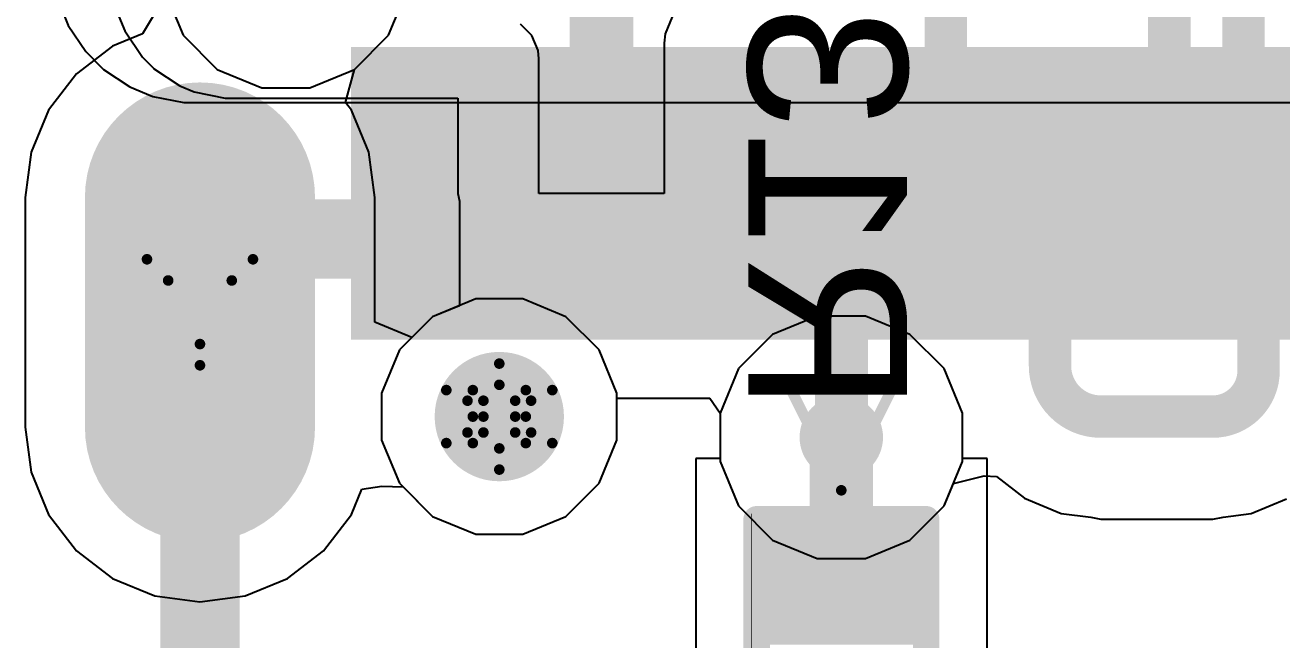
# Model space of a CAD drawing. Header units: inches. Extents: x -5 to 234, y -4 to 104.
# Drawn here: x 26 to 32.02, y 0.29 to 3.24 of the extents above; entities that cross this region are included whole.
import ezdxf

# ---------------------------------------------------------------- set-up
doc = ezdxf.new("R2010")
doc.units = ezdxf.units.IN
for name, color, linetype in [('Bottom Layer', 5, 'Continuous'), ('Bottom Overlay', 54, 'Continuous'), ('Bottom Paste', 16, 'Continuous'), ('Bottom Solder', 6, 'Continuous'), ('Drill Drawing', 1, 'Continuous'), ('GND', 16, 'Continuous'), ('Multi-Layer', 9, 'Continuous'), ('Pad Holes', 156, 'Continuous'), ('POWER', 76, 'Continuous'), ('Top Layer', 1, 'Continuous'), ('Top Overlay', 2, 'Continuous'), ('Top Paste', 8, 'Continuous'), ('Top Solder', 216, 'Continuous'), ('Via Holes', 16, 'Continuous')]:
    doc.layers.add(name, color=color, linetype=linetype)
doc.styles.add('Arial', font='', dxfattribs={"height": 0.2})
doc.styles.get('Arial').set_extended_font_data('Arial')

# ---------------------------------------------------------------- blocks, each defined once
blk = doc.blocks.new('TYPE_C_31_M_12__19')
at = {"layer": 'Bottom Layer'}
h = blk.add_hatch(color=5, dxfattribs=at)
edge = h.paths.add_edge_path()
edge.add_arc((-4.3249977, 2.35500164), 0.4499991, 0, 180)
edge.add_line((-4.7749968, 2.35500164), (-4.7749968, 1.25499876))
edge.add_arc((-4.3249977, 1.25499876), 0.4499991, 180, 360)
edge.add_line((-3.8749986, 1.25499876), (-3.8749986, 2.35500164))
at = {"layer": 'Bottom Solder'}
h = blk.add_hatch(color=6, dxfattribs=at)
edge = h.paths.add_edge_path()
edge.add_arc((-4.3249977, 2.35500164), 0.5515991, 0, 180)
edge.add_line((-4.8765968, 2.35500164), (-4.8765968, 1.25499876))
edge.add_arc((-4.3249977, 1.25499876), 0.5515991, 180, 360)
edge.add_line((-3.7733986, 1.25499876), (-3.7733986, 2.35500164))
h = blk.add_hatch(color=6, dxfattribs=at)
edge = h.paths.add_edge_path()
edge.add_arc((-2.8899993, 1.30499866), 0.1016, 0, 360)
at = {"layer": 'GND'}
h = blk.add_hatch(color=16, dxfattribs=at)
edge = h.paths.add_edge_path()
edge.add_arc((-4.3249977, 2.35500164), 0.4499991, 0, 180)
edge.add_line((-4.7749968, 2.35500164), (-4.7749968, 1.25499876))
edge.add_arc((-4.3249977, 1.25499876), 0.4499991, 180, 360)
edge.add_line((-3.8749986, 1.25499876), (-3.8749986, 2.35500164))
at = {"layer": 'Multi-Layer'}
h = blk.add_hatch(color=9, dxfattribs=at)
edge = h.paths.add_edge_path()
edge.add_arc((-4.3249977, 2.35500164), 0.4499991, 0, 180)
edge.add_line((-4.7749968, 2.35500164), (-4.7749968, 1.25499876))
edge.add_arc((-4.3249977, 1.25499876), 0.4499991, 180, 360)
edge.add_line((-3.8749986, 1.25499876), (-3.8749986, 2.35500164))
at = {"layer": 'Pad Holes'}
h = blk.add_hatch(color=7, dxfattribs=at)
edge = h.paths.add_edge_path()
edge.add_arc((-4.3249977, 1.25500003), 0.2999994, 180, 360)
edge.add_line((-4.0249983, 1.25500003), (-4.0249983, 2.35500037))
edge.add_arc((-4.3249977, 2.35500037), 0.2999994, 0, 180)
edge.add_line((-4.6249971, 2.35500037), (-4.6249971, 1.25500003))
h = blk.add_hatch(color=7, dxfattribs=at)
edge = h.paths.add_edge_path()
edge.add_arc((-2.8899993, 1.30499866), 0.30999938, 0, 360)
at = {"layer": 'POWER'}
h = blk.add_hatch(color=76, dxfattribs=at)
edge = h.paths.add_edge_path()
edge.add_arc((-4.3249977, 2.35500164), 0.4499991, 0, 180)
edge.add_line((-4.7749968, 2.35500164), (-4.7749968, 1.25499876))
edge.add_arc((-4.3249977, 1.25499876), 0.4499991, 180, 360)
edge.add_line((-3.8749986, 1.25499876), (-3.8749986, 2.35500164))
at = {"layer": 'Top Layer'}
for points in [[(-3.49999808, 2.97499913), (-2.89999928, 2.97499913), (-2.89999928, 1.77499899), (-3.49999808, 1.77499899)], [(-2.69999714, 2.97499913), (-2.09999834, 2.97499913), (-2.09999834, 1.77499899), (-2.69999714, 1.77499899)], [(-1.8999962, 2.97499913), (-1.5999968, 2.97499913), (-1.5999968, 1.77499899), (-1.8999962, 1.77499899)], [(-1.3999972, 2.97499913), (-1.0999978, 2.97499913), (-1.0999978, 1.77499899), (-1.3999972, 1.77499899)], [(-0.8999982, 2.97499913), (-0.5999987999999999, 2.97499913), (-0.5999987999999999, 1.77499899), (-0.8999982, 1.77499899)], [(-0.3999992, 2.97499913), (-0.0999998, 2.97499913), (-0.0999998, 1.77499899), (-0.3999992, 1.77499899)], [(0.4000017399999999, 1.77499899), (0.1000023399999999, 1.77499899), (0.1000023400000001, 2.97499913), (0.4000017400000001, 2.97499913)], [(0.90000074, 1.77499899), (0.6000013399999998, 1.77499899), (0.60000134, 2.97499913), (0.90000074, 2.97499913)]]:
    blk.add_hatch(color=1, dxfattribs=at).paths.add_polyline_path(points)
h = blk.add_hatch(color=1, dxfattribs=at)
edge = h.paths.add_edge_path()
edge.add_arc((-4.3249977, 2.35500164), 0.4499991, 0, 180)
edge.add_line((-4.7749968, 2.35500164), (-4.7749968, 1.25499876))
edge.add_arc((-4.3249977, 1.25499876), 0.4499991, 180, 360)
edge.add_line((-3.8749986, 1.25499876), (-3.8749986, 2.35500164))
at = {"layer": 'Top Paste'}
for points in [[(-3.49999808, 2.97499913), (-2.89999928, 2.97499913), (-2.89999928, 1.77499899), (-3.49999808, 1.77499899)], [(-2.69999714, 2.97499913), (-2.09999834, 2.97499913), (-2.09999834, 1.77499899), (-2.69999714, 1.77499899)], [(-1.8999962, 2.97499913), (-1.5999968, 2.97499913), (-1.5999968, 1.77499899), (-1.8999962, 1.77499899)], [(-1.3999972, 2.97499913), (-1.0999978, 2.97499913), (-1.0999978, 1.77499899), (-1.3999972, 1.77499899)], [(-0.8999982, 2.97499913), (-0.5999987999999999, 2.97499913), (-0.5999987999999999, 1.77499899), (-0.8999982, 1.77499899)], [(-0.3999992, 2.97499913), (-0.0999998, 2.97499913), (-0.0999998, 1.77499899), (-0.3999992, 1.77499899)], [(0.4000017399999999, 1.77499899), (0.1000023399999999, 1.77499899), (0.1000023400000001, 2.97499913), (0.4000017400000001, 2.97499913)], [(0.90000074, 1.77499899), (0.6000013399999998, 1.77499899), (0.60000134, 2.97499913), (0.90000074, 2.97499913)]]:
    blk.add_hatch(color=8, dxfattribs=at).paths.add_polyline_path(points)
at = {"layer": 'Top Solder'}
for points in [[(-3.60159808, 3.07659913), (-2.79839928, 3.07659913), (-2.79839928, 1.67339899), (-3.60159808, 1.67339899)], [(-2.80159714, 3.07659913), (-1.99839834, 3.07659913), (-1.99839834, 1.67339899), (-2.80159714, 1.67339899)], [(-2.0015962, 3.07659913), (-1.4983968, 3.07659913), (-1.4983968, 1.67339899), (-2.0015962, 1.67339899)], [(-1.5015972, 3.07659913), (-0.9983978, 3.07659913), (-0.9983978, 1.67339899), (-1.5015972, 1.67339899)], [(-1.0015982, 3.07659913), (-0.4983988, 3.07659913), (-0.4983988, 1.67339899), (-1.0015982, 1.67339899)], [(-0.5015992, 3.07659913), (0.0016002, 3.07659913), (0.0016002, 1.67339899), (-0.5015992, 1.67339899)], [(0.5016017399999999, 1.67339899), (-0.001597660000000074, 1.67339899), (-0.001597659999999926, 3.07659913), (0.5016017400000001, 3.07659913)], [(1.00160074, 1.67339899), (0.4984013399999999, 1.67339899), (0.4984013400000001, 3.07659913), (1.00160074, 3.07659913)]]:
    blk.add_hatch(color=216, dxfattribs=at).paths.add_polyline_path(points)
h = blk.add_hatch(color=216, dxfattribs=at)
edge = h.paths.add_edge_path()
edge.add_arc((-4.3249977, 2.35500164), 0.5515991, 0, 180)
edge.add_line((-4.8765968, 2.35500164), (-4.8765968, 1.25499876))
edge.add_arc((-4.3249977, 1.25499876), 0.5515991, 180, 360)
edge.add_line((-3.7733986, 1.25499876), (-3.7733986, 2.35500164))
h = blk.add_hatch(color=216, dxfattribs=at)
edge = h.paths.add_edge_path()
edge.add_arc((-2.8899993, 1.30499866), 0.1016, 0, 360)
at = {"layer": 'Top Overlay'}
blk.add_lwpolyline([(-4.44459868, -1.18100094, 0.127, 0.127, 0), (-4.44459868, 0.4445990599999999, 0.127, 0.127, 0)], format="xyseb", dxfattribs=at)
blk.add_lwpolyline([(-4.47634868, 0.4445990599999999, 0.0635, 0.0635, 1), (-4.41284868, 0.4445990599999999, 0.0635, 0.0635, 1)], format="xyseb", close=True, dxfattribs=at)
blk = doc.blocks.new('R___0402_B_54')
at = {"layer": 'Bottom Layer'}
for points in [[(-0.2413, 0.3175), (-0.2412999999999999, -0.3175), (-0.6985, -0.3175), (-0.6985, 0.3175)], [(0.6985, 0.3175), (0.6985, -0.3175), (0.2413, -0.3175), (0.2412999999999999, 0.3175)]]:
    blk.add_hatch(color=5, dxfattribs=at).paths.add_polyline_path(points)
at = {"layer": 'Bottom Paste'}
for points in [[(-0.2413, 0.3175), (-0.2412999999999999, -0.3175), (-0.6985, -0.3175), (-0.6985, 0.3175)], [(0.6985, 0.3175), (0.6985, -0.3175), (0.2413, -0.3175), (0.2412999999999999, 0.3175)]]:
    blk.add_hatch(color=16, dxfattribs=at).paths.add_polyline_path(points)
at = {"layer": 'Bottom Solder'}
for points in [[(-0.18629884, 0.37250116), (-0.1862988399999999, -0.37250116), (-0.75350116, -0.37250116), (-0.75350116, 0.37250116)], [(0.75350116, 0.37250116), (0.75350116, -0.37250116), (0.18629884, -0.37250116), (0.1862988399999999, 0.37250116)]]:
    blk.add_hatch(color=6, dxfattribs=at).paths.add_polyline_path(points)
at = {"layer": 'Bottom Overlay'}
for points in [[(-0.7874, 0.4064, 0.127, 0.127, 0), (0.7874, 0.4064, 0.127, 0.127, 0)], [(-0.7874, 0.4064, 0.127, 0.127, 0), (-0.7874, -0.4064, 0.127, 0.127, 0)], [(-0.8128, 0.4318, 0.0032258, 0.0032258, 0), (0.8128, 0.4318, 0.0032258, 0.0032258, 0)], [(0.7874, 0.4064, 0.127, 0.127, 0), (0.7874, -0.4064, 0.127, 0.127, 0)], [(-0.7874, -0.4064, 0.127, 0.127, 0), (0.7874, -0.4064, 0.127, 0.127, 0)]]:
    blk.add_lwpolyline(points, format="xyseb", dxfattribs=at)
for points in [[(-0.8191499999999999, 0.4064, 0.0635, 0.0635, 1), (-0.7556499999999999, 0.4064, 0.0635, 0.0635, 1)], [(-0.8191499999999999, 0.4064, 0.0635, 0.0635, 1), (-0.7556499999999999, 0.4064, 0.0635, 0.0635, 1)], [(-0.81360518, 0.4318, 0.0016129, 0.0016129, 1), (-0.8119948199999999, 0.4318, 0.0016129, 0.0016129, 1)], [(0.7556499999999999, 0.4064, 0.0635, 0.0635, 1), (0.8191499999999999, 0.4064, 0.0635, 0.0635, 1)], [(0.7556499999999999, 0.4064, 0.0635, 0.0635, 1), (0.8191499999999999, 0.4064, 0.0635, 0.0635, 1)], [(0.8119948199999999, 0.4318, 0.0016129, 0.0016129, 1), (0.81360518, 0.4318, 0.0016129, 0.0016129, 1)], [(-0.8191499999999999, -0.4064, 0.0635, 0.0635, 1), (-0.7556499999999999, -0.4064, 0.0635, 0.0635, 1)], [(-0.8191499999999999, -0.4064, 0.0635, 0.0635, 1), (-0.7556499999999999, -0.4064, 0.0635, 0.0635, 1)], [(0.7556499999999999, -0.4064, 0.0635, 0.0635, 1), (0.8191499999999999, -0.4064, 0.0635, 0.0635, 1)], [(0.7556499999999999, -0.4064, 0.0635, 0.0635, 1), (0.8191499999999999, -0.4064, 0.0635, 0.0635, 1)]]:
    blk.add_lwpolyline(points, format="xyseb", close=True, dxfattribs=at)

msp = doc.modelspace()

# ---------------------------------------------------------------- hatches: boundary and pattern name
at = {"layer": 'Bottom Layer'}
h = msp.add_hatch(color=5, dxfattribs=at)
edge = h.paths.add_edge_path()
edge.add_arc((29.90954648, 1.26221998), 0.1999996, 0, 360)
at = {"layer": 'GND'}
h = msp.add_hatch(color=16, dxfattribs=at)
edge = h.paths.add_edge_path()
edge.add_arc((29.90954648, 1.26221998), 0.1999996, 0, 360)
at = {"layer": 'POWER'}
h = msp.add_hatch(color=76, dxfattribs=at)
edge = h.paths.add_edge_path()
edge.add_arc((29.90954648, 1.26221998), 0.1999996, 0, 360)
at = {"layer": 'Top Layer'}
h = msp.add_hatch(color=1, dxfattribs=at)
edge = h.paths.add_edge_path()
edge.add_arc((29.90954648, 1.26221998), 0.1999996, 0, 360)
at = {"layer": 'Via Holes'}
h = msp.add_hatch(color=7, dxfattribs=at)
edge = h.paths.add_edge_path()
edge.add_arc((29.90954648, 1.26221998), 0.0999998, 0, 360)

# ---------------------------------------------------------------- linework, layer by layer
at = {"layer": 'Bottom Layer'}
for p, q in [((26.15790552, 3.34739742), (26.20378554, 3.236628019999999)), ((26.20378554, 3.236628019999999), (26.28799162, 3.11060084)), ((26.28799162, 3.11060084), (26.3727819, 3.02581056)), ((26.3727819, 3.02581056), (26.498804, 2.94160702)), ((26.498804, 2.94160702), (26.60957848, 2.89572446)), ((26.60957848, 2.89572446), (26.75823198, 2.86615632)), ((26.75823198, 2.86615632), (35.65593834, 2.86615632)), ((28.15781262, 1.92551558), (27.95052068, 1.83965088)), ((28.38218606, 1.92551558), (28.15781262, 1.92551558)), ((28.589478, 1.83965088), (28.38218606, 1.92551558)), ((27.95052068, 1.83965088), (27.79186466, 1.68099486)), ((28.74813402, 1.68099486), (28.589478, 1.83965088)), ((29.79397902, 1.84321958), (29.58043614, 1.75476662)), ((30.02511394, 1.84321958), (29.79397902, 1.84321958)), ((30.23865682, 1.75476662), (30.02511394, 1.84321958)), ((29.58043614, 1.75476662), (29.41699984, 1.59133032)), ((30.40209312, 1.59133032), (30.23865682, 1.75476662)), ((27.79186466, 1.68099486), (27.70599996, 1.47370292)), ((28.83399872, 1.47370292), (28.74813402, 1.68099486)), ((29.41699984, 1.59133032), (29.32854688, 1.37778744)), ((30.49054607999999, 1.37778744), (30.40209312, 1.59133032)), ((27.70599996, 1.47370292), (27.70599996, 1.24932948)), ((28.83399872, 1.24932948), (28.83399872, 1.47370292)), ((29.32854688, 1.37778744), (29.32854688, 1.1615166)), ((30.49054607999999, 1.1615166), (30.49054607999999, 1.37778744)), ((27.70599996, 1.24932948), (27.79186466, 1.04203754)), ((28.74813402, 1.04203754), (28.83399872, 1.24932948)), ((29.32854688, 1.1615166), (29.21150114, 1.1615166)), ((29.21150114, 1.1615166), (29.21150114, -0.0576834)), ((30.60850114, 1.1615166), (30.49054607999999, 1.1615166)), ((30.60850114, -0.0576834), (30.60850114, 1.1615166)), ((27.79186466, 1.04203754), (27.95052068, 0.8833815199999999)), ((28.589478, 0.8833815199999999), (28.74813402, 1.04203754)), ((27.95052068, 0.8833815199999999), (28.15781262, 0.7975168199999999)), ((28.38218606, 0.7975168199999999), (28.589478, 0.8833815199999999)), ((28.15781262, 0.7975168199999999), (28.38218606, 0.7975168199999999))]:
    msp.add_line(p, q, dxfattribs=at)
for points in [[(29.90954648, 0.5523712599999999, 0.3048, 0.3048, 0), (29.90954648, 1.26221998, 0.3048, 0.3048, 0)], [(29.90954648, 0.5523712599999999, 0.1778, 0.1778, 0), (29.91000114, 0.5519166, 0.1778, 0.1778, 0)]]:
    msp.add_lwpolyline(points, format="xyseb", dxfattribs=at)
for points in [[(29.83334648, 1.26221998, 0.1524, 0.1524, 1), (29.98574648, 1.26221998, 0.1524, 0.1524, 1)], [(29.83334648, 0.5523712599999999, 0.1524, 0.1524, 1), (29.98574648, 0.5523712599999999, 0.1524, 0.1524, 1)], [(29.86509647999999, 0.5523712599999999, 0.08889999999999999, 0.08889999999999999, 1), (29.95399648, 0.5523712599999999, 0.08889999999999999, 0.08889999999999999, 1)], [(29.86555114, 0.5519166, 0.08889999999999999, 0.08889999999999999, 1), (29.95445114, 0.5519166, 0.08889999999999999, 0.08889999999999999, 1)]]:
    msp.add_lwpolyline(points, format="xyseb", close=True, dxfattribs=at)
at = {"layer": 'Drill Drawing'}
for points in [[(26.58100094, 2.11551774, 0.0508, 0.0508, 0), (27.08900094, 2.11551774, 0.0508, 0.0508, 0)], [(26.58100094, 2.11551774, 0.0508, 0.0508, 0), (26.83500094, 1.60751774, 0.0508, 0.0508, 0)], [(26.83500094, 1.60751774, 0.0508, 0.0508, 0), (27.08900094, 2.11551774, 0.0508, 0.0508, 0)], [(26.68260094, 2.01391774, 0.0508, 0.0508, 0), (26.98740094, 2.01391774, 0.0508, 0.0508, 0)], [(26.68260094, 2.01391774, 0.0508, 0.0508, 0), (26.83500094, 1.70911774, 0.0508, 0.0508, 0)], [(26.83500094, 1.70911774, 0.0508, 0.0508, 0), (26.98740094, 2.01391774, 0.0508, 0.0508, 0)], [(28.14299934, 1.4885162, 0.0508, 0.0508, 0), (28.26999934, 1.6155162, 0.0508, 0.0508, 0)], [(28.26999934, 1.6155162, 0.0508, 0.0508, 0), (28.39699934, 1.4885162, 0.0508, 0.0508, 0)], [(28.01599934, 1.4885162, 0.0508, 0.0508, 0), (28.14299934, 1.3615162, 0.0508, 0.0508, 0)], [(28.01599934, 1.4885162, 0.0508, 0.0508, 0), (28.14299934, 1.4885162, 0.0508, 0.0508, 0)], [(28.19379934, 1.4377162, 0.0508, 0.0508, 0), (28.26999934, 1.5139162, 0.0508, 0.0508, 0)], [(28.26999934, 1.5139162, 0.0508, 0.0508, 0), (28.34619934, 1.4377162, 0.0508, 0.0508, 0)], [(28.39699934, 1.4885162, 0.0508, 0.0508, 0), (28.52399934, 1.4885162, 0.0508, 0.0508, 0)], [(28.39699934, 1.3615162, 0.0508, 0.0508, 0), (28.52399934, 1.4885162, 0.0508, 0.0508, 0)], [(29.65554648, 1.51621998, 0.0508, 0.0508, 0), (30.16354648, 1.51621998, 0.0508, 0.0508, 0)], [(29.65554648, 1.51621998, 0.0508, 0.0508, 0), (29.90954648, 1.00821998, 0.0508, 0.0508, 0)], [(29.90954648, 1.00821998, 0.0508, 0.0508, 0), (30.16354648, 1.51621998, 0.0508, 0.0508, 0)], [(28.11759934, 1.4377162, 0.0508, 0.0508, 0), (28.19379934, 1.3615162, 0.0508, 0.0508, 0)], [(28.11759934, 1.4377162, 0.0508, 0.0508, 0), (28.19379934, 1.4377162, 0.0508, 0.0508, 0)], [(28.34619934, 1.4377162, 0.0508, 0.0508, 0), (28.42239934, 1.4377162, 0.0508, 0.0508, 0)], [(28.34619934, 1.3615162, 0.0508, 0.0508, 0), (28.42239934, 1.4377162, 0.0508, 0.0508, 0)], [(28.01599934, 1.2345162, 0.0508, 0.0508, 0), (28.14299934, 1.3615162, 0.0508, 0.0508, 0)], [(28.11759934, 1.2853162, 0.0508, 0.0508, 0), (28.19379934, 1.3615162, 0.0508, 0.0508, 0)], [(28.34619934, 1.3615162, 0.0508, 0.0508, 0), (28.42239934, 1.2853162, 0.0508, 0.0508, 0)], [(28.39699934, 1.3615162, 0.0508, 0.0508, 0), (28.52399934, 1.2345162, 0.0508, 0.0508, 0)], [(28.11759934, 1.2853162, 0.0508, 0.0508, 0), (28.19379934, 1.2853162, 0.0508, 0.0508, 0)], [(28.19379934, 1.2853162, 0.0508, 0.0508, 0), (28.26999934, 1.2091162, 0.0508, 0.0508, 0)], [(28.26999934, 1.2091162, 0.0508, 0.0508, 0), (28.34619934, 1.2853162, 0.0508, 0.0508, 0)], [(28.34619934, 1.2853162, 0.0508, 0.0508, 0), (28.42239934, 1.2853162, 0.0508, 0.0508, 0)], [(28.01599934, 1.2345162, 0.0508, 0.0508, 0), (28.14299934, 1.2345162, 0.0508, 0.0508, 0)], [(28.14299934, 1.2345162, 0.0508, 0.0508, 0), (28.26999934, 1.1075162, 0.0508, 0.0508, 0)], [(28.26999934, 1.1075162, 0.0508, 0.0508, 0), (28.39699934, 1.2345162, 0.0508, 0.0508, 0)], [(28.39699934, 1.2345162, 0.0508, 0.0508, 0), (28.52399934, 1.2345162, 0.0508, 0.0508, 0)]]:
    msp.add_lwpolyline(points, format="xyseb", dxfattribs=at)
for points in [[(26.56830094, 2.11551774, 0.0254, 0.0254, 1), (26.59370094, 2.11551774, 0.0254, 0.0254, 1)], [(26.56830094, 2.11551774, 0.0254, 0.0254, 1), (26.59370094, 2.11551774, 0.0254, 0.0254, 1)], [(27.07630094, 2.11551774, 0.0254, 0.0254, 1), (27.10170094, 2.11551774, 0.0254, 0.0254, 1)], [(27.07630094, 2.11551774, 0.0254, 0.0254, 1), (27.10170094, 2.11551774, 0.0254, 0.0254, 1)], [(26.66990094, 2.01391774, 0.0254, 0.0254, 1), (26.69530094, 2.01391774, 0.0254, 0.0254, 1)], [(26.66990094, 2.01391774, 0.0254, 0.0254, 1), (26.69530094, 2.01391774, 0.0254, 0.0254, 1)], [(26.97470094, 2.01391774, 0.0254, 0.0254, 1), (27.00010094, 2.01391774, 0.0254, 0.0254, 1)], [(26.97470094, 2.01391774, 0.0254, 0.0254, 1), (27.00010094, 2.01391774, 0.0254, 0.0254, 1)], [(26.82230094, 1.70911774, 0.0254, 0.0254, 1), (26.84770094, 1.70911774, 0.0254, 0.0254, 1)], [(26.82230094, 1.70911774, 0.0254, 0.0254, 1), (26.84770094, 1.70911774, 0.0254, 0.0254, 1)], [(26.82230094, 1.60751774, 0.0254, 0.0254, 1), (26.84770094, 1.60751774, 0.0254, 0.0254, 1)], [(26.82230094, 1.60751774, 0.0254, 0.0254, 1), (26.84770094, 1.60751774, 0.0254, 0.0254, 1)], [(28.25729934, 1.6155162, 0.0254, 0.0254, 1), (28.28269934, 1.6155162, 0.0254, 0.0254, 1)], [(28.25729934, 1.6155162, 0.0254, 0.0254, 1), (28.28269934, 1.6155162, 0.0254, 0.0254, 1)], [(28.00329934, 1.4885162, 0.0254, 0.0254, 1), (28.02869934, 1.4885162, 0.0254, 0.0254, 1)], [(28.00329934, 1.4885162, 0.0254, 0.0254, 1), (28.02869934, 1.4885162, 0.0254, 0.0254, 1)], [(28.13029934, 1.4885162, 0.0254, 0.0254, 1), (28.15569934, 1.4885162, 0.0254, 0.0254, 1)], [(28.13029934, 1.4885162, 0.0254, 0.0254, 1), (28.15569934, 1.4885162, 0.0254, 0.0254, 1)], [(28.25729934, 1.5139162, 0.0254, 0.0254, 1), (28.28269934, 1.5139162, 0.0254, 0.0254, 1)], [(28.25729934, 1.5139162, 0.0254, 0.0254, 1), (28.28269934, 1.5139162, 0.0254, 0.0254, 1)], [(28.38429934, 1.4885162, 0.0254, 0.0254, 1), (28.40969934, 1.4885162, 0.0254, 0.0254, 1)], [(28.38429934, 1.4885162, 0.0254, 0.0254, 1), (28.40969934, 1.4885162, 0.0254, 0.0254, 1)], [(28.51129934, 1.4885162, 0.0254, 0.0254, 1), (28.53669934, 1.4885162, 0.0254, 0.0254, 1)], [(28.51129934, 1.4885162, 0.0254, 0.0254, 1), (28.53669934, 1.4885162, 0.0254, 0.0254, 1)], [(29.64284648, 1.51621998, 0.0254, 0.0254, 1), (29.66824648, 1.51621998, 0.0254, 0.0254, 1)], [(29.64284648, 1.51621998, 0.0254, 0.0254, 1), (29.66824648, 1.51621998, 0.0254, 0.0254, 1)], [(30.15084647999999, 1.51621998, 0.0254, 0.0254, 1), (30.17624648, 1.51621998, 0.0254, 0.0254, 1)], [(30.15084647999999, 1.51621998, 0.0254, 0.0254, 1), (30.17624648, 1.51621998, 0.0254, 0.0254, 1)], [(28.10489934, 1.4377162, 0.0254, 0.0254, 1), (28.13029934, 1.4377162, 0.0254, 0.0254, 1)], [(28.10489934, 1.4377162, 0.0254, 0.0254, 1), (28.13029934, 1.4377162, 0.0254, 0.0254, 1)], [(28.18109934, 1.4377162, 0.0254, 0.0254, 1), (28.20649934, 1.4377162, 0.0254, 0.0254, 1)], [(28.18109934, 1.4377162, 0.0254, 0.0254, 1), (28.20649934, 1.4377162, 0.0254, 0.0254, 1)], [(28.33349934, 1.4377162, 0.0254, 0.0254, 1), (28.35889934, 1.4377162, 0.0254, 0.0254, 1)], [(28.33349934, 1.4377162, 0.0254, 0.0254, 1), (28.35889934, 1.4377162, 0.0254, 0.0254, 1)], [(28.40969934, 1.4377162, 0.0254, 0.0254, 1), (28.43509934, 1.4377162, 0.0254, 0.0254, 1)], [(28.40969934, 1.4377162, 0.0254, 0.0254, 1), (28.43509934, 1.4377162, 0.0254, 0.0254, 1)], [(28.13029934, 1.3615162, 0.0254, 0.0254, 1), (28.15569934, 1.3615162, 0.0254, 0.0254, 1)], [(28.13029934, 1.3615162, 0.0254, 0.0254, 1), (28.15569934, 1.3615162, 0.0254, 0.0254, 1)], [(28.18109934, 1.3615162, 0.0254, 0.0254, 1), (28.20649934, 1.3615162, 0.0254, 0.0254, 1)], [(28.18109934, 1.3615162, 0.0254, 0.0254, 1), (28.20649934, 1.3615162, 0.0254, 0.0254, 1)], [(28.33349934, 1.3615162, 0.0254, 0.0254, 1), (28.35889934, 1.3615162, 0.0254, 0.0254, 1)], [(28.33349934, 1.3615162, 0.0254, 0.0254, 1), (28.35889934, 1.3615162, 0.0254, 0.0254, 1)], [(28.38429934, 1.3615162, 0.0254, 0.0254, 1), (28.40969934, 1.3615162, 0.0254, 0.0254, 1)], [(28.38429934, 1.3615162, 0.0254, 0.0254, 1), (28.40969934, 1.3615162, 0.0254, 0.0254, 1)], [(28.10489934, 1.2853162, 0.0254, 0.0254, 1), (28.13029934, 1.2853162, 0.0254, 0.0254, 1)], [(28.10489934, 1.2853162, 0.0254, 0.0254, 1), (28.13029934, 1.2853162, 0.0254, 0.0254, 1)], [(28.18109934, 1.2853162, 0.0254, 0.0254, 1), (28.20649934, 1.2853162, 0.0254, 0.0254, 1)], [(28.18109934, 1.2853162, 0.0254, 0.0254, 1), (28.20649934, 1.2853162, 0.0254, 0.0254, 1)], [(28.33349934, 1.2853162, 0.0254, 0.0254, 1), (28.35889934, 1.2853162, 0.0254, 0.0254, 1)], [(28.33349934, 1.2853162, 0.0254, 0.0254, 1), (28.35889934, 1.2853162, 0.0254, 0.0254, 1)], [(28.40969934, 1.2853162, 0.0254, 0.0254, 1), (28.43509934, 1.2853162, 0.0254, 0.0254, 1)], [(28.40969934, 1.2853162, 0.0254, 0.0254, 1), (28.43509934, 1.2853162, 0.0254, 0.0254, 1)], [(28.00329934, 1.2345162, 0.0254, 0.0254, 1), (28.02869934, 1.2345162, 0.0254, 0.0254, 1)], [(28.00329934, 1.2345162, 0.0254, 0.0254, 1), (28.02869934, 1.2345162, 0.0254, 0.0254, 1)], [(28.13029934, 1.2345162, 0.0254, 0.0254, 1), (28.15569934, 1.2345162, 0.0254, 0.0254, 1)], [(28.13029934, 1.2345162, 0.0254, 0.0254, 1), (28.15569934, 1.2345162, 0.0254, 0.0254, 1)], [(28.25729934, 1.2091162, 0.0254, 0.0254, 1), (28.28269934, 1.2091162, 0.0254, 0.0254, 1)], [(28.25729934, 1.2091162, 0.0254, 0.0254, 1), (28.28269934, 1.2091162, 0.0254, 0.0254, 1)], [(28.38429934, 1.2345162, 0.0254, 0.0254, 1), (28.40969934, 1.2345162, 0.0254, 0.0254, 1)], [(28.38429934, 1.2345162, 0.0254, 0.0254, 1), (28.40969934, 1.2345162, 0.0254, 0.0254, 1)], [(28.51129934, 1.2345162, 0.0254, 0.0254, 1), (28.53669934, 1.2345162, 0.0254, 0.0254, 1)], [(28.51129934, 1.2345162, 0.0254, 0.0254, 1), (28.53669934, 1.2345162, 0.0254, 0.0254, 1)], [(28.25729934, 1.1075162, 0.0254, 0.0254, 1), (28.28269934, 1.1075162, 0.0254, 0.0254, 1)], [(28.25729934, 1.1075162, 0.0254, 0.0254, 1), (28.28269934, 1.1075162, 0.0254, 0.0254, 1)], [(29.89684648, 1.00821998, 0.0254, 0.0254, 1), (29.92224648, 1.00821998, 0.0254, 0.0254, 1)], [(29.89684648, 1.00821998, 0.0254, 0.0254, 1), (29.92224648, 1.00821998, 0.0254, 0.0254, 1)]]:
    msp.add_lwpolyline(points, format="xyseb", close=True, dxfattribs=at)
at = {"layer": 'GND'}
for p, q in [((26.66587504, 3.402502719999999), (26.754328, 3.18895984)), ((27.73942128, 3.18895984), (27.82787424, 3.402502719999999)), ((26.754328, 3.18895984), (26.9177643, 3.02552354)), ((27.57598498, 3.02552354), (27.73942128, 3.18895984)), ((26.9177643, 3.02552354), (27.13130718, 2.93707058)), ((27.3624421, 2.93707058), (27.57598498, 3.02552354)), ((27.13130718, 2.93707058), (27.3624421, 2.93707058)), ((28.15781262, 1.92551558), (27.95052068, 1.83965088)), ((28.38218606, 1.92551558), (28.15781262, 1.92551558)), ((28.589478, 1.83965088), (28.38218606, 1.92551558)), ((27.95052068, 1.83965088), (27.79186466, 1.68099486)), ((28.74813402, 1.68099486), (28.589478, 1.83965088)), ((29.79397902, 1.84321958), (29.58043614, 1.75476662)), ((30.02511394, 1.84321958), (29.79397902, 1.84321958)), ((30.23865682, 1.75476662), (30.02511394, 1.84321958)), ((29.58043614, 1.75476662), (29.41699984, 1.59133032)), ((30.40209312, 1.59133032), (30.23865682, 1.75476662)), ((27.79186466, 1.68099486), (27.70599996, 1.47370292)), ((28.83399872, 1.47370292), (28.74813402, 1.68099486)), ((29.41699984, 1.59133032), (29.32854688, 1.37778744)), ((30.49054607999999, 1.37778744), (30.40209312, 1.59133032)), ((27.70599996, 1.47370292), (27.70599996, 1.24932948)), ((28.83399872, 1.24932948), (28.83399872, 1.47370292)), ((29.32854688, 1.37778744), (29.32854688, 1.14665252)), ((30.49054607999999, 1.14665252), (30.49054607999999, 1.37778744)), ((27.70599996, 1.24932948), (27.79186466, 1.04203754)), ((28.74813402, 1.04203754), (28.83399872, 1.24932948)), ((29.32854688, 1.14665252), (29.41699984, 0.93310964)), ((30.40209312, 0.93310964), (30.49054607999999, 1.14665252)), ((27.79186466, 1.04203754), (27.95052068, 0.8833815199999999)), ((28.589478, 0.8833815199999999), (28.74813402, 1.04203754)), ((29.41699984, 0.93310964), (29.58043614, 0.7696733399999999)), ((30.23865682, 0.7696733399999999), (30.40209312, 0.93310964)), ((27.95052068, 0.8833815199999999), (28.15781262, 0.7975168199999999)), ((28.38218606, 0.7975168199999999), (28.589478, 0.8833815199999999)), ((28.15781262, 0.7975168199999999), (28.38218606, 0.7975168199999999)), ((29.58043614, 0.7696733399999999), (29.79397902, 0.68122038)), ((30.02511394, 0.68122038), (30.23865682, 0.7696733399999999)), ((29.79397902, 0.68122038), (30.02511394, 0.68122038))]:
    msp.add_line(p, q, dxfattribs=at)
at = {"layer": 'POWER'}
for p, q in [((26.67296164, 3.38539582), (26.55873276, 3.1965519)), ((27.73942128, 3.18895984), (27.82787424, 3.402502719999999)), ((26.55873276, 3.1965519), (26.41591618, 3.1373953)), ((26.41591618, 3.1373953), (26.24232496, 3.00419516)), ((27.57598752, 3.02552608), (27.73942128, 3.18895984)), ((27.53336378, 2.86645858), (27.57598752, 3.02552608)), ((26.24232496, 3.00419516), (26.10912482, 2.83060394)), ((27.56087706, 2.83060394), (27.53336378, 2.86645858)), ((26.10912482, 2.83060394), (26.02539118, 2.62845296)), ((27.6446107, 2.62845296), (27.56087706, 2.83060394)), ((26.02539118, 2.62845296), (25.99683142, 2.41151918)), ((27.67317046, 2.41151918), (27.6446107, 2.62845296)), ((25.99683142, 2.41151918), (25.99683142, 1.3115163)), ((27.67317046, 1.8137505), (27.67317046, 2.41151918)), ((28.15781262, 1.92551558), (27.95052068, 1.83965088)), ((28.38218606, 1.92551558), (28.15781262, 1.92551558)), ((28.589478, 1.83965088), (28.38218606, 1.92551558)), ((27.85097046, 1.74010066), (27.67317046, 1.8137505)), ((27.95052068, 1.83965088), (27.85097046, 1.74010066)), ((28.74813402, 1.68099486), (28.589478, 1.83965088)), ((29.79397902, 1.84321958), (29.58043614, 1.75476662)), ((30.02511394, 1.84321958), (29.79397902, 1.84321958)), ((30.23865682, 1.75476662), (30.02511394, 1.84321958)), ((29.58043614, 1.75476662), (29.41699984, 1.59133032)), ((30.40209312, 1.59133032), (30.23865682, 1.75476662)), ((28.83399872, 1.47370292), (28.74813402, 1.68099486)), ((29.41699984, 1.59133032), (29.32854688, 1.37778744)), ((30.49054607999999, 1.37778744), (30.40209312, 1.59133032)), ((28.83399872, 1.24932948), (28.83399872, 1.47370292)), ((29.32854688, 1.37778744), (29.32854688, 1.14665252)), ((30.49054607999999, 1.14665252), (30.49054607999999, 1.37778744)), ((25.99683142, 1.3115163), (26.02539118, 1.09458252)), ((28.74813402, 1.04203754), (28.83399872, 1.24932948)), ((29.32854688, 1.14665252), (29.41699984, 0.93310964)), ((30.40209312, 0.93310964), (30.49054607999999, 1.14665252)), ((26.02539118, 1.09458252), (26.10912482, 0.89243154)), ((27.61113096, 1.0137521), (27.70646478, 1.02867206)), ((27.70646478, 1.02867206), (27.80843308, 1.02546912)), ((27.80843308, 1.02546912), (27.95052068, 0.8833815199999999)), ((28.589478, 0.8833815199999999), (28.74813402, 1.04203754)), ((27.56087706, 0.89243154), (27.61113096, 1.0137521)), ((29.41699984, 0.93310964), (29.58043614, 0.7696733399999999)), ((30.23865682, 0.7696733399999999), (30.40209312, 0.93310964)), ((26.10912482, 0.89243154), (26.24232496, 0.71884032)), ((27.42767692, 0.71884032), (27.56087706, 0.89243154)), ((27.95052068, 0.8833815199999999), (28.15781262, 0.7975168199999999)), ((28.38218606, 0.7975168199999999), (28.589478, 0.8833815199999999)), ((28.15781262, 0.7975168199999999), (28.38218606, 0.7975168199999999)), ((29.58043614, 0.7696733399999999), (29.79397902, 0.68122038)), ((30.02511394, 0.68122038), (30.23865682, 0.7696733399999999)), ((26.24232496, 0.71884032), (26.41591618, 0.58564018)), ((27.2540857, 0.58564018), (27.42767692, 0.71884032)), ((29.79397902, 0.68122038), (30.02511394, 0.68122038)), ((26.41591618, 0.58564018), (26.61806716, 0.5019065399999999)), ((27.05193471999999, 0.5019065399999999), (27.2540857, 0.58564018)), ((26.61806716, 0.5019065399999999), (26.83500094, 0.47334678)), ((26.83500094, 0.47334678), (27.05193471999999, 0.5019065399999999))]:
    msp.add_line(p, q, dxfattribs=at)
at = {"layer": 'Top Layer'}
for p, q in [((26.44616504, 3.27924414), (26.47492292, 3.20981832)), ((29.09810792, 3.27767188), (29.06433862, 3.19612518)), ((26.47492292, 3.20981832), (26.55913408, 3.08379368)), ((28.42629316, 3.1877127), (28.3711142, 3.24289166)), ((29.06433862, 3.19612518), (29.0600003, 3.15199522)), ((28.45615848, 3.115614799999999), (28.42629316, 3.1877127)), ((29.0600003, 3.15199522), (29.0600003, 3.15199776)), ((29.0600003, 3.15199776), (29.0600003, 2.4315166)), ((26.55913408, 3.08379368), (26.61227342, 3.03065688)), ((28.4600015, 3.07659786), (28.45615848, 3.115614799999999)), ((28.4600015, 2.4315166), (28.4600015, 3.07659786)), ((26.61227342, 3.03065688), (26.61228612, 3.03064672)), ((26.61228612, 3.03064672), (26.73830314, 2.94645334)), ((26.73830314, 2.94645334), (26.73830822, 2.94645334)), ((26.73830822, 2.94645334), (26.73831838, 2.94644572)), ((26.73831838, 2.94644572), (26.80774674, 2.917692919999999)), ((26.80774674, 2.917692919999999), (26.95640786, 2.8881324)), ((26.95640786, 2.8881324), (26.99398462, 2.88813494)), ((26.99398462, 2.88813494), (28.07153644, 2.88813494)), ((28.07153644, 2.88813494), (28.07153644, 2.4315166)), ((28.07153644, 2.4315166), (28.0790015, 2.3939881)), ((29.0600003, 2.4315166), (28.4600015, 2.4315166)), ((28.0790015, 2.3939881), (28.0790015, 1.8928715)), ((28.0790015, 1.8928715), (27.95052068, 1.83965088)), ((27.95052068, 1.83965088), (27.79186466, 1.68099486)), ((27.79186466, 1.68099486), (27.70599996, 1.47370292)), ((27.70599996, 1.47370292), (27.70599996, 1.24932948)), ((28.83399872, 1.24932948), (28.83399872, 1.4505178)), ((28.83399872, 1.4505178), (29.27994906, 1.4505178)), ((29.27994906, 1.4505178), (29.32854688, 1.3777849)), ((29.32854688, 1.3777849), (29.32854688, 1.14665252)), ((27.70599996, 1.24932948), (27.79186466, 1.04203754)), ((28.74813402, 1.04203754), (28.83399872, 1.24932948)), ((29.32854688, 1.14665252), (29.41699984, 0.93310964)), ((27.79186466, 1.04203754), (27.95052068, 0.8833815199999999)), ((28.589478, 0.8833815199999999), (28.74813402, 1.04203754)), ((30.40209312, 0.93310964), (30.44677934, 1.04098852)), ((30.44677934, 1.04098852), (30.59471148, 1.07709208)), ((30.59471148, 1.07709208), (30.6528216, 1.07380024)), ((30.6528216, 1.07380024), (30.78714696, 0.9707245)), ((30.78714696, 0.9707245), (30.96369982, 0.89759536)), ((31.87360148, 0.8969933799999998), (32.04445712, 0.9677654)), ((29.41699984, 0.93310964), (29.58043614, 0.7696733399999999)), ((30.23865682, 0.7696733399999999), (30.40209312, 0.93310964)), ((27.95052068, 0.8833815199999999), (28.15781262, 0.7975168199999999)), ((28.38218606, 0.7975168199999999), (28.589478, 0.8833815199999999)), ((30.96369982, 0.89759536), (31.105729, 0.87889588)), ((31.105729, 0.87889588), (31.15316096, 0.8694623199999999)), ((31.15316096, 0.8694623199999999), (31.69025157999999, 0.8694623199999999)), ((31.69025157999999, 0.8694623199999999), (31.7407036, 0.87949786)), ((31.7407036, 0.87949786), (31.87360148, 0.8969933799999998)), ((28.15781262, 0.7975168199999999), (28.38218606, 0.7975168199999999)), ((29.58043614, 0.7696733399999999), (29.79397902, 0.68122038)), ((30.02511394, 0.68122038), (30.23865682, 0.7696733399999999)), ((29.79397902, 0.68122038), (30.02511394, 0.68122038))]:
    msp.add_line(p, q, dxfattribs=at)
for points in [[(28.7600009, 2.4315166, 0.3048, 0.3048, 0), (28.7600009, 3.85079494, 0.3048, 0.3048, 0)], [(30.41000014, 2.4315166, 0.2032, 0.2032, 0), (30.41000014, 3.8087554, 0.2032, 0.2032, 0)], [(31.48220018, 2.5037161, 0.2032, 0.2032, 0), (31.48220018, 3.75005092, 0.2032, 0.2032, 0)], [(31.83780018, 2.5037161, 0.2032, 0.2032, 0), (31.83780018, 3.72560342, 0.2032, 0.2032, 0)], [(27.74890056, 2.21233746, 0.3809999999999999, 0.3809999999999999, 0), (27.95999996, 2.42343686, 0.3809999999999999, 0.3809999999999999, 0)], [(27.95999996, 2.4315166, 0.3809999999999999, 0.3809999999999999, 0), (27.95999996, 2.439593799999999, 0.3809999999999999, 0.3809999999999999, 0)], [(27.95999996, 2.42343686, 0.3809999999999999, 0.3809999999999999, 0), (27.95999996, 2.4315166, 0.3809999999999999, 0.3809999999999999, 0)], [(31.48220018, 2.5037161, 0.2032, 0.2032, -0.4142135623730951), (31.41000068, 2.4315166, 0.2032, 0.2032, 0)], [(31.90999968, 2.4315166, 0.2032, 0.2032, -0.4142135623730951), (31.83780018, 2.5037161, 0.2032, 0.2032, 0)], [(29.90977508, 1.26244858, 0.254, 0.254, 0), (29.90977508, 2.43129054, 0.254, 0.254, 0)], [(30.90999914, 1.60467802, 0.2032, 0.2032, 0), (30.90999914, 2.4315166, 0.2032, 0.2032, 0)], [(31.45680018, 2.4783161, 0.2032, 0.2032, -0.4142135623730951), (31.41000068, 2.4315166, 0.2032, 0.2032, 0)], [(31.90999968, 1.5812643, 0.2032, 0.2032, 0), (31.90999968, 2.4315166, 0.2032, 0.2032, 0)], [(29.90977508, 2.43129054, 0.1778, 0.1778, 0), (29.91000114, 2.4315166, 0.1778, 0.1778, 0)], [(26.83500094, 1.8787237, 0.3809999999999999, 0.3809999999999999, 0), (27.1686147, 2.21233746, 0.3809999999999999, 0.3809999999999999, 0)], [(27.1686147, 2.21233746, 0.3809999999999999, 0.3809999999999999, 0), (27.74890056, 2.21233746, 0.3809999999999999, 0.3809999999999999, 0)], [(26.83500094, -2.31848152, 0.3809999999999999, 0.3809999999999999, 0), (26.83500094, 1.86151774, 0.3809999999999999, 0.3809999999999999, 0)], [(31.15316096, 1.3615162, 0.2032, 0.2032, -0.4142135623730951), (30.90999914, 1.60467802, 0.2032, 0.2032, 0)], [(31.90999968, 1.5812643, 0.2032, 0.2032, -0.4142135623730951), (31.69025157999999, 1.3615162, 0.2032, 0.2032, 0)], [(31.15316096, 1.3615162, 0.2032, 0.2032, 0), (31.69025157999999, 1.3615162, 0.2032, 0.2032, 0)], [(29.90954648, 1.26221998, 0.1778, 0.1778, 0), (29.90977508, 1.26244858, 0.1778, 0.1778, 0)]]:
    msp.add_lwpolyline(points, format="xyseb", dxfattribs=at)
for points in [[(27.86474996, 2.439593799999999, 0.1905, 0.1905, 1), (28.05524995999999, 2.439593799999999, 0.1905, 0.1905, 1)], [(27.86474996, 2.4315166, 0.1905, 0.1905, 1), (28.05524995999999, 2.4315166, 0.1905, 0.1905, 1)], [(27.86474996, 2.4315166, 0.1905, 0.1905, 1), (28.05524995999999, 2.4315166, 0.1905, 0.1905, 1)], [(27.86474996, 2.42343686, 0.1905, 0.1905, 1), (28.05524995999999, 2.42343686, 0.1905, 0.1905, 1)], [(27.86474996, 2.42343686, 0.1905, 0.1905, 1), (28.05524995999999, 2.42343686, 0.1905, 0.1905, 1)], [(31.43140018, 2.5037161, 0.1016, 0.1016, 1), (31.53300018, 2.5037161, 0.1016, 0.1016, 1)], [(31.43140018, 2.5037161, 0.1016, 0.1016, 1), (31.53300018, 2.5037161, 0.1016, 0.1016, 1)], [(31.78700018, 2.5037161, 0.1016, 0.1016, 1), (31.88860018, 2.5037161, 0.1016, 0.1016, 1)], [(31.78700018, 2.5037161, 0.1016, 0.1016, 1), (31.88860018, 2.5037161, 0.1016, 0.1016, 1)], [(28.6838009, 2.4315166, 0.1524, 0.1524, 1), (28.83620089999999, 2.4315166, 0.1524, 0.1524, 1)], [(29.84627508, 2.43129054, 0.127, 0.127, 1), (29.97327508, 2.43129054, 0.127, 0.127, 1)], [(30.35920014, 2.4315166, 0.1016, 0.1016, 1), (30.46080014, 2.4315166, 0.1016, 0.1016, 1)], [(30.85919914, 2.4315166, 0.1016, 0.1016, 1), (30.96079914, 2.4315166, 0.1016, 0.1016, 1)], [(31.35920068, 2.4315166, 0.1016, 0.1016, 1), (31.46080068, 2.4315166, 0.1016, 0.1016, 1)], [(31.35920068, 2.4315166, 0.1016, 0.1016, 1), (31.46080068, 2.4315166, 0.1016, 0.1016, 1)], [(31.40600018, 2.4783161, 0.1016, 0.1016, 1), (31.50760018, 2.4783161, 0.1016, 0.1016, 1)], [(31.85919968, 2.4315166, 0.1016, 0.1016, 1), (31.96079968, 2.4315166, 0.1016, 0.1016, 1)], [(31.85919968, 2.4315166, 0.1016, 0.1016, 1), (31.96079968, 2.4315166, 0.1016, 0.1016, 1)], [(29.86532508, 2.43129054, 0.08889999999999999, 0.08889999999999999, 1), (29.95422508, 2.43129054, 0.08889999999999999, 0.08889999999999999, 1)], [(29.86555114, 2.4315166, 0.08889999999999999, 0.08889999999999999, 1), (29.95445114, 2.4315166, 0.08889999999999999, 0.08889999999999999, 1)], [(27.0733647, 2.21233746, 0.1905, 0.1905, 1), (27.2638647, 2.21233746, 0.1905, 0.1905, 1)], [(27.0733647, 2.21233746, 0.1905, 0.1905, 1), (27.2638647, 2.21233746, 0.1905, 0.1905, 1)], [(27.65365056, 2.21233746, 0.1905, 0.1905, 1), (27.84415056, 2.21233746, 0.1905, 0.1905, 1)], [(27.65365056, 2.21233746, 0.1905, 0.1905, 1), (27.84415056, 2.21233746, 0.1905, 0.1905, 1)], [(26.73975094, 1.8787237, 0.1905, 0.1905, 1), (26.93025094, 1.8787237, 0.1905, 0.1905, 1)], [(26.73975094, 1.86151774, 0.1905, 0.1905, 1), (26.93025094, 1.86151774, 0.1905, 0.1905, 1)], [(30.85919914, 1.60467802, 0.1016, 0.1016, 1), (30.96079914, 1.60467802, 0.1016, 0.1016, 1)], [(30.85919914, 1.60467802, 0.1016, 0.1016, 1), (30.96079914, 1.60467802, 0.1016, 0.1016, 1)], [(31.85919968, 1.5812643, 0.1016, 0.1016, 1), (31.96079968, 1.5812643, 0.1016, 0.1016, 1)], [(31.85919968, 1.5812643, 0.1016, 0.1016, 1), (31.96079968, 1.5812643, 0.1016, 0.1016, 1)], [(31.10236096, 1.3615162, 0.1016, 0.1016, 1), (31.20396096, 1.3615162, 0.1016, 0.1016, 1)], [(31.10236096, 1.3615162, 0.1016, 0.1016, 1), (31.20396096, 1.3615162, 0.1016, 0.1016, 1)], [(31.63945158, 1.3615162, 0.1016, 0.1016, 1), (31.74105158, 1.3615162, 0.1016, 0.1016, 1)], [(31.63945158, 1.3615162, 0.1016, 0.1016, 1), (31.74105158, 1.3615162, 0.1016, 0.1016, 1)], [(29.84627508, 1.26244858, 0.127, 0.127, 1), (29.97327508, 1.26244858, 0.127, 0.127, 1)], [(29.86509647999999, 1.26221998, 0.08889999999999999, 0.08889999999999999, 1), (29.95399648, 1.26221998, 0.08889999999999999, 0.08889999999999999, 1)], [(29.86532508, 1.26244858, 0.08889999999999999, 0.08889999999999999, 1), (29.95422508, 1.26244858, 0.08889999999999999, 0.08889999999999999, 1)]]:
    msp.add_lwpolyline(points, format="xyseb", close=True, dxfattribs=at)

# ---------------------------------------------------------------- block references
msp.add_blockref('TYPE_C_31_M_12__19', (31.15999864, 0.05651753999999999))
at = {"rotation": 90}
msp.add_blockref('R___0402_B_54', (29.91000114, 0.0820166), dxfattribs=at)

# ---------------------------------------------------------------- texts
at = {"layer": 'Bottom Overlay', "style": 'Arial', "text_generation_flag": 2}
msp.add_text('R13', height=0.7619999999999999, rotation=270, dxfattribs=at).set_placement((29.46322022, 1.3799185))

doc.saveas('drawing.dxf')
